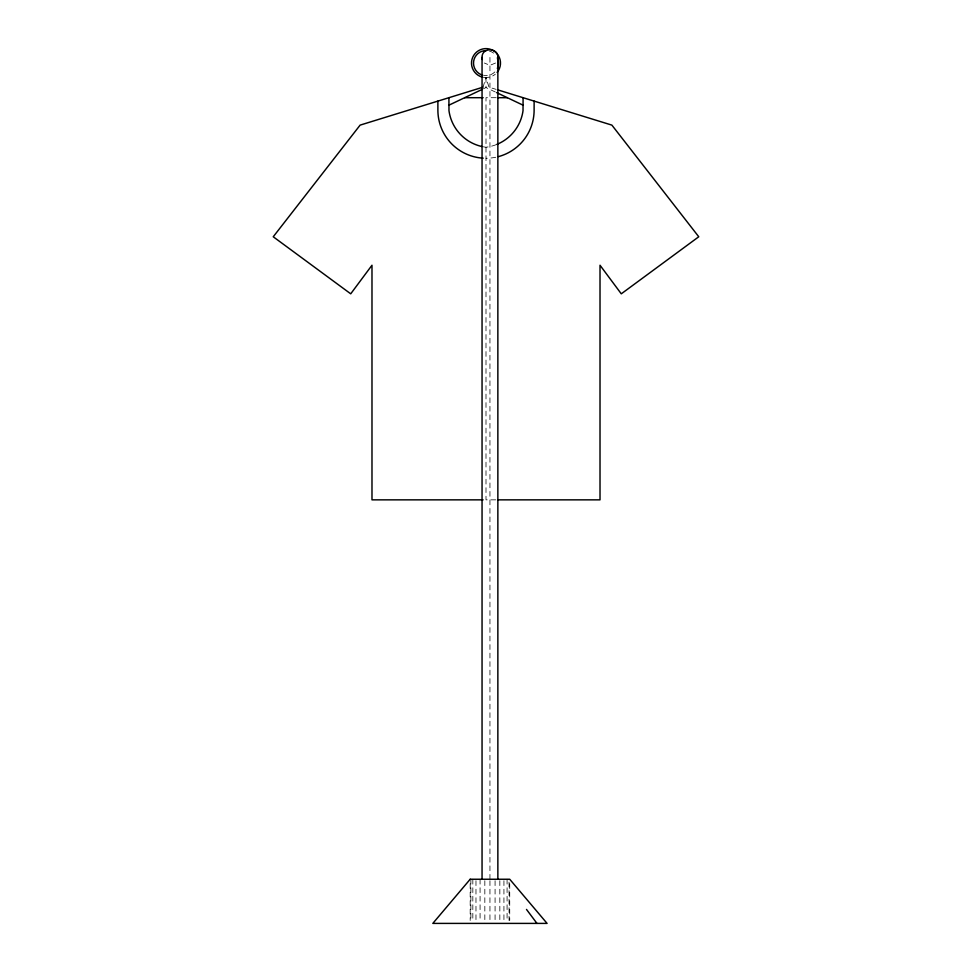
<?xml version="1.0" encoding="UTF-8"?>
<svg xmlns="http://www.w3.org/2000/svg" width="972" height="972" viewBox="0 0 972 972"><rect width="100%" height="100%" fill="white"/><g stroke="black" fill="none" stroke-linecap="round" stroke-linejoin="round"><path stroke-width="0.73" stroke-dasharray="4.86 3.65" d="M483.011 87.176L486 77.602L489.754 77.104A14.495 14.495 0 0 0 495.319 74.2M495.55 63.022L489.949 65.331L484.36 63.022M483.327 88.841L486 87.565L495.331 92M495.963 97.698L486 97.698L486 499.851L496.145 499.851M482.246 77.104L486 77.602L488.989 87.176L496.097 89.363M509.729 883.657L509.729 920.46M509.049 882.187L509.049 920.46M507.08 879.247L507.08 920.46M503.933 880.717L503.933 920.46M499.839 880.717L499.839 920.46M495.076 880.717L495.076 920.46M489.949 57.421L489.949 879.247M489.949 880.717L489.949 920.46M486 77.602L486 87.565M484.834 880.717L484.834 923.4M480.071 879.247L480.071 920.46M475.976 880.717L475.976 923.4M472.829 879.247L472.829 920.46M470.861 879.247L470.861 920.46M470.181 883.657L470.181 920.46M483.254 146.796A42.695 42.695 0 0 0 486 147.234A42.695 42.695 0 0 0 496.789 144.427M495.744 157.257A48.114 48.114 0 0 1 486 158.254M494.857 71.952A12.527 12.527 0 0 1 483.825 75.427M489.244 51.006A12.527 12.527 0 0 1 494.857 54.25"/><path stroke-width="1.46" d="M482.051 879.247L482.051 57.421C481.662 47.264 498.247 47.264 497.858 57.421L497.858 879.247M497.591 59.474L497.858 57.421M448.943 105.17L482.003 89.473M483.011 87.176L360.114 125.121L273.241 236.767L350.722 293.823L371.984 265.235L371.984 499.851L483.096 499.851M464.665 97.698L483.157 97.698M497.385 97.698L507.335 97.698M497.603 499.851L600.016 499.851L600.016 265.235L621.278 293.823L698.759 236.767L611.886 125.121L497.518 89.801M496.668 92.632L523.058 105.17M526.496 909.415L536.957 923.4M482.051 57.421L482.319 59.474M534.114 101.1L534.114 110.14A48.114 48.114 0 0 1 498.454 156.614M523.094 97.698L523.021 110.735A42.695 42.695 0 0 1 496.789 144.427M448.906 97.698L448.979 110.735A42.695 42.695 0 0 0 481.881 146.517M437.886 101.1L437.886 110.14A48.114 48.114 0 0 0 483.218 158.169M482.246 77.104A14.495 14.495 0 0 1 472.684 57.36A14.495 14.495 0 0 1 493.618 50.763A14.495 14.495 0 0 1 497.105 72.426M497.348 57.81A12.527 12.527 0 0 1 497.348 68.392M482.756 75.196A12.527 12.527 0 0 1 486 50.58M470.181 879.247L432.832 923.4L547.078 923.4L509.729 879.247L470.181 879.247"/></g></svg>
